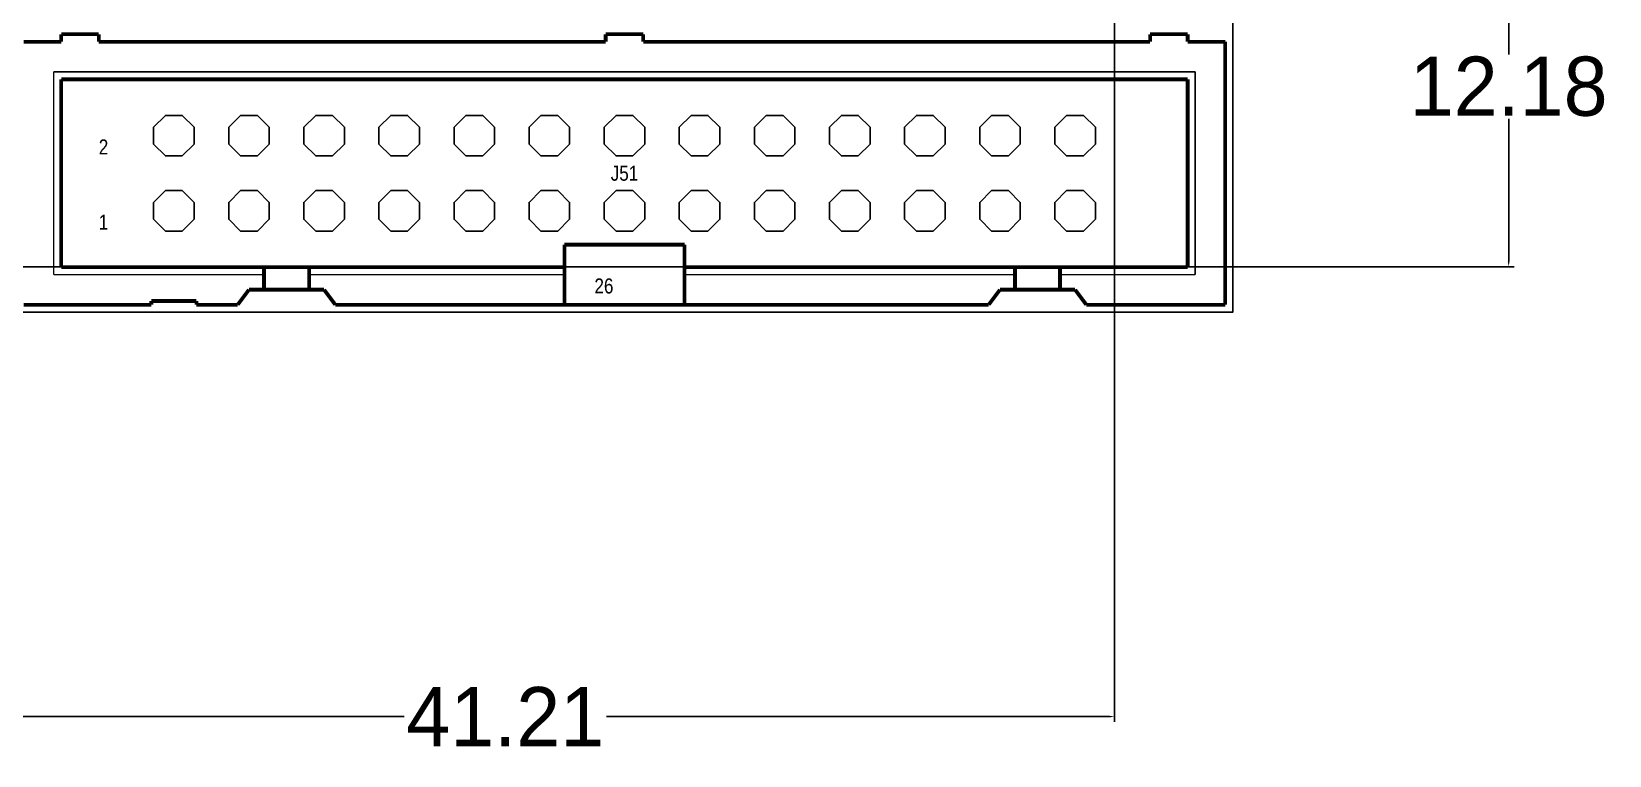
# Model space of a CAD drawing. Extents: x -26 to 196, y -14 to 133.
# Drawn here: x 136.4 to 189.8, y -14.2 to 10.3 of the extents above; entities that cross this region are included whole.
import ezdxf
from ezdxf.enums import TextEntityAlignment as Align

# ---------------------------------------------------------------- set-up
doc = ezdxf.new("R2010")
doc.units = 0
doc.header["$MEASUREMENT"] = 0
doc.layers.get('0').update_dxf_attribs({"linetype": 'CONTINUOUS'})
doc.layers.get('Defpoints').update_dxf_attribs({"linetype": 'CONTINUOUS'})
doc.layers.add('2', color=212, linetype='CONTINUOUS')
doc.dimstyles.get("Standard").update_dxf_attribs({"dimtxt": 0.18, "dimasz": 0.18, "dimexe": 0.18, "dimexo": 0.0625, "dimgap": 0.09, "dimtad": 0, "dimtih": 1, "dimtoh": 1, "dimzin": 0, "dimdsep": 46, "dimtxsty": 'STANDARD', "dimcen": 0.09, "dimadec": 0, "dimazin": 0, "dimtfac": 1, "dimtofl": 0, "dimtmove": 0, "dimatfit": 3, "dimfxl": 1, "dimtolj": 1, "dimtzin": 0, "dimarcsym": 0})

# ---------------------------------------------------------------- blocks, each defined once
blk = doc.blocks.new('*D16')
at = {"color": 0, "linetype": 'Continuous', "lineweight": -2}
for p, q in [((173.036, 14.415), (173.036, -13.088)), ((131.826, 2.302), (131.826, -13.088)), ((132.006, -12.908), (149.008, -12.908)), ((172.857, -12.908), (155.855, -12.908))]:
    blk.add_line(p, q, dxfattribs=at)
at = {"color": 0, "linetype": 'Continuous'}
for points in [[(132.006, -12.878), (132.006, -12.938), (131.826, -12.908)], [(172.857, -12.878), (172.857, -12.938), (173.036, -12.908)]]:
    blk.add_solid(points, dxfattribs=at)
at = {"layer": 'Defpoints', "color": 0, "linetype": 'Continuous'}
for p in [(173.036, 14.478), (131.826, 2.365), (173.036, -12.908)]:
    blk.add_point(p, dxfattribs=at)
at = {"color": 0, "linetype": 'Continuous', "insert": (152.431, -12.908), "char_height": 2, "attachment_point": 5}
blk.add_mtext('\\A1;41.21', dxfattribs=at)
blk = doc.blocks.new('*D17')
at = {"color": 0, "linetype": 'Continuous', "lineweight": -2}
for p, q in [((173.099, 14.478), (186.55, 14.478)), ((186.37, 14.298), (186.37, 9.48)), ((186.37, 2.482), (186.37, 7.3)), ((131.888, 2.302), (186.55, 2.302))]:
    blk.add_line(p, q, dxfattribs=at)
at = {"color": 0, "linetype": 'Continuous'}
for points in [[(186.34, 14.298), (186.4, 14.298), (186.37, 14.478)], [(186.34, 2.482), (186.4, 2.482), (186.37, 2.302)]]:
    blk.add_solid(points, dxfattribs=at)
at = {"layer": 'Defpoints', "color": 0, "linetype": 'Continuous'}
for p in [(173.036, 14.478), (186.37, 14.478), (131.826, 2.302)]:
    blk.add_point(p, dxfattribs=at)
at = {"color": 0, "linetype": 'Continuous', "insert": (186.37, 8.39), "char_height": 2, "attachment_point": 5}
blk.add_mtext('\\A1;12.18', dxfattribs=at)

msp = doc.modelspace()

# ---------------------------------------------------------------- linework, layer by layer
at = {"layer": '2'}
for points in [[(0, 0.762), (0, 108.966), (177.038, 108.966), (177.038, 0.762)], [(141.50806, 6.0452), (140.93994, 6.0452), (140.5382, 6.44694), (140.5382, 7.01506), (140.93994, 7.4168), (141.50806, 7.4168), (141.9098, 7.01506), (141.9098, 6.44694)], [(144.04806, 6.0452), (143.47994, 6.0452), (143.0782, 6.44694), (143.0782, 7.01506), (143.47994, 7.4168), (144.04806, 7.4168), (144.4498, 7.01506), (144.4498, 6.44694)], [(146.58806, 6.0452), (146.01994, 6.0452), (145.6182, 6.44694), (145.6182, 7.01506), (146.01994, 7.4168), (146.58806, 7.4168), (146.9898, 7.01506), (146.9898, 6.44694)], [(149.12806, 6.0452), (148.55994, 6.0452), (148.1582, 6.44694), (148.1582, 7.01506), (148.55994, 7.4168), (149.12806, 7.4168), (149.5298, 7.01506), (149.5298, 6.44694)], [(151.66806, 6.0452), (151.09994, 6.0452), (150.6982, 6.44694), (150.6982, 7.01506), (151.09994, 7.4168), (151.66806, 7.4168), (152.0698, 7.01506), (152.0698, 6.44694)], [(154.20806, 6.0452), (153.63994, 6.0452), (153.2382, 6.44694), (153.2382, 7.01506), (153.63994, 7.4168), (154.20806, 7.4168), (154.6098, 7.01506), (154.6098, 6.44694)], [(156.74806, 6.0452), (156.17994, 6.0452), (155.7782, 6.44694), (155.7782, 7.01506), (156.17994, 7.4168), (156.74806, 7.4168), (157.1498, 7.01506), (157.1498, 6.44694)], [(159.28806, 6.0452), (158.71994, 6.0452), (158.3182, 6.44694), (158.3182, 7.01506), (158.71994, 7.4168), (159.28806, 7.4168), (159.6898, 7.01506), (159.6898, 6.44694)], [(161.82806, 6.0452), (161.25994, 6.0452), (160.8582, 6.44694), (160.8582, 7.01506), (161.25994, 7.4168), (161.82806, 7.4168), (162.2298, 7.01506), (162.2298, 6.44694)], [(164.36806, 6.0452), (163.79994, 6.0452), (163.3982, 6.44694), (163.3982, 7.01506), (163.79994, 7.4168), (164.36806, 7.4168), (164.7698, 7.01506), (164.7698, 6.44694)], [(166.90806, 6.0452), (166.33994, 6.0452), (165.9382, 6.44694), (165.9382, 7.01506), (166.33994, 7.4168), (166.90806, 7.4168), (167.3098, 7.01506), (167.3098, 6.44694)], [(169.44806, 6.0452), (168.87994, 6.0452), (168.4782, 6.44694), (168.4782, 7.01506), (168.87994, 7.4168), (169.44806, 7.4168), (169.8498, 7.01506), (169.8498, 6.44694)], [(171.98806, 6.0452), (171.41994, 6.0452), (171.0182, 6.44694), (171.0182, 7.01506), (171.41994, 7.4168), (171.98806, 7.4168), (172.3898, 7.01506), (172.3898, 6.44694)], [(141.50806, 3.5052), (140.93994, 3.5052), (140.5382, 3.90694), (140.5382, 4.47506), (140.93994, 4.8768), (141.50806, 4.8768), (141.9098, 4.47506), (141.9098, 3.90694)], [(144.04806, 3.5052), (143.47994, 3.5052), (143.0782, 3.90694), (143.0782, 4.47506), (143.47994, 4.8768), (144.04806, 4.8768), (144.4498, 4.47506), (144.4498, 3.90694)], [(146.58806, 3.5052), (146.01994, 3.5052), (145.6182, 3.90694), (145.6182, 4.47506), (146.01994, 4.8768), (146.58806, 4.8768), (146.9898, 4.47506), (146.9898, 3.90694)], [(149.12806, 3.5052), (148.55994, 3.5052), (148.1582, 3.90694), (148.1582, 4.47506), (148.55994, 4.8768), (149.12806, 4.8768), (149.5298, 4.47506), (149.5298, 3.90694)], [(151.66806, 3.5052), (151.09994, 3.5052), (150.6982, 3.90694), (150.6982, 4.47506), (151.09994, 4.8768), (151.66806, 4.8768), (152.0698, 4.47506), (152.0698, 3.90694)], [(154.20806, 3.5052), (153.63994, 3.5052), (153.2382, 3.90694), (153.2382, 4.47506), (153.63994, 4.8768), (154.20806, 4.8768), (154.6098, 4.47506), (154.6098, 3.90694)], [(156.74806, 3.5052), (156.17994, 3.5052), (155.7782, 3.90694), (155.7782, 4.47506), (156.17994, 4.8768), (156.74806, 4.8768), (157.1498, 4.47506), (157.1498, 3.90694)], [(159.28806, 3.5052), (158.71994, 3.5052), (158.3182, 3.90694), (158.3182, 4.47506), (158.71994, 4.8768), (159.28806, 4.8768), (159.6898, 4.47506), (159.6898, 3.90694)], [(161.82806, 3.5052), (161.25994, 3.5052), (160.8582, 3.90694), (160.8582, 4.47506), (161.25994, 4.8768), (161.82806, 4.8768), (162.2298, 4.47506), (162.2298, 3.90694)], [(164.36806, 3.5052), (163.79994, 3.5052), (163.3982, 3.90694), (163.3982, 4.47506), (163.79994, 4.8768), (164.36806, 4.8768), (164.7698, 4.47506), (164.7698, 3.90694)], [(166.90806, 3.5052), (166.33994, 3.5052), (165.9382, 3.90694), (165.9382, 4.47506), (166.33994, 4.8768), (166.90806, 4.8768), (167.3098, 4.47506), (167.3098, 3.90694)], [(169.44806, 3.5052), (168.87994, 3.5052), (168.4782, 3.90694), (168.4782, 4.47506), (168.87994, 4.8768), (169.44806, 4.8768), (169.8498, 4.47506), (169.8498, 3.90694)], [(171.98806, 3.5052), (171.41994, 3.5052), (171.0182, 3.90694), (171.0182, 4.47506), (171.41994, 4.8768), (171.98806, 4.8768), (172.3898, 4.47506), (172.3898, 3.90694)]]:
    msp.add_lwpolyline(points, close=True, dxfattribs=at)
for points, const_width in [([(137.414, 9.906), (137.414, 10.16)], 0.127), ([(137.414, 10.16), (138.684, 10.16)], 0.127), ([(138.684, 9.906), (138.684, 10.16)], 0.127), ([(155.829, 9.906), (155.829, 10.16)], 0.127), ([(155.829, 10.16), (157.099, 10.16)], 0.127), ([(157.099, 9.906), (157.099, 10.16)], 0.127), ([(174.244, 9.906), (174.244, 10.16)], 0.127), ([(174.244, 10.16), (175.514, 10.16)], 0.127), ([(175.514, 9.906), (175.514, 10.16)], 0.127), ([(136.144, 9.906), (137.414, 9.906)], 0.127), ([(138.684, 9.906), (155.829, 9.906)], 0.127), ([(157.099, 9.906), (174.244, 9.906)], 0.127), ([(175.514, 9.906), (176.784, 9.906)], 0.127), ([(176.784, 1.016), (176.784, 9.906)], 0.127), ([(137.16, 2.032), (137.16, 8.89)], 0.0508), ([(137.16, 8.89), (175.768, 8.89)], 0.0508), ([(137.414, 2.286), (137.414, 8.636)], 0.127), ([(137.414, 8.636), (175.514, 8.636)], 0.127), ([(175.514, 2.286), (175.514, 8.636)], 0.127), ([(175.768, 2.032), (175.768, 8.89)], 0.0508), ([(154.432, 2.286), (154.432, 3.048)], 0.127), ([(154.432, 3.048), (158.496, 3.048)], 0.127), ([(158.496, 2.286), (158.496, 3.048)], 0.127), ([(137.414, 2.286), (144.272, 2.286)], 0.127), ([(144.272, 2.286), (145.796, 2.286)], 0.127), ([(144.272, 2.032), (144.272, 2.286)], 0.127), ([(145.796, 2.032), (145.796, 2.286)], 0.127), ([(145.796, 2.286), (154.432, 2.286)], 0.127), ([(154.432, 2.032), (154.432, 2.286)], 0.127), ([(158.496, 2.286), (169.672, 2.286)], 0.127), ([(158.496, 2.032), (158.496, 2.286)], 0.127), ([(169.672, 2.286), (171.196, 2.286)], 0.127), ([(169.672, 2.032), (169.672, 2.286)], 0.127), ([(171.196, 2.032), (171.196, 2.286)], 0.127), ([(171.196, 2.286), (175.514, 2.286)], 0.127), ([(137.16, 2.032), (144.272, 2.032)], 0.0508), ([(144.272, 1.524), (144.272, 2.032)], 0.127), ([(145.796, 1.524), (145.796, 2.032)], 0.127), ([(145.796, 2.032), (154.432, 2.032)], 0.0508), ([(154.432, 1.016), (154.432, 2.032)], 0.127), ([(158.496, 1.016), (158.496, 2.032)], 0.127), ([(158.496, 2.032), (169.672, 2.032)], 0.0508), ([(169.672, 1.524), (169.672, 2.032)], 0.127), ([(171.196, 1.524), (171.196, 2.032)], 0.127), ([(171.196, 2.032), (175.768, 2.032)], 0.0508), ([(136.144, 1.016), (140.462, 1.016)], 0.127), ([(140.462, 1.143), (141.986, 1.143)], 0.127), ([(140.462, 1.016), (140.462, 1.143)], 0.127), ([(141.986, 1.016), (141.986, 1.143)], 0.127), ([(141.986, 1.016), (143.383, 1.016)], 0.127), ([(143.383, 1.016), (143.764, 1.524)], 0.127), ([(143.764, 1.524), (144.272, 1.524)], 0.127), ([(144.272, 1.524), (145.796, 1.524)], 0.127), ([(145.796, 1.524), (146.304, 1.524)], 0.127), ([(146.304, 1.524), (146.685, 1.016)], 0.127), ([(146.685, 1.016), (154.432, 1.016)], 0.127), ([(154.432, 1.016), (158.496, 1.016)], 0.127), ([(158.496, 1.016), (168.783, 1.016)], 0.127), ([(168.783, 1.016), (169.164, 1.524)], 0.127), ([(169.164, 1.524), (169.672, 1.524)], 0.127), ([(169.672, 1.524), (171.196, 1.524)], 0.127), ([(171.196, 1.524), (171.704, 1.524)], 0.127), ([(171.704, 1.524), (172.085, 1.016)], 0.127), ([(172.085, 1.016), (176.784, 1.016)], 0.127)]:
    msp.add_lwpolyline(points, dxfattribs=dict(at, const_width=const_width))

# ---------------------------------------------------------------- texts
at = {"layer": '2', "width": 0.85}
for s, p in [('2', (138.684, 6.096)), ('1', (138.684, 3.556)), ('26', (155.448, 1.397))]:
    msp.add_text(s, height=0.508, dxfattribs=at).set_placement(p)
msp.add_text('J51', height=0.508, dxfattribs=at).set_placement((156.464, 5.207), align=Align.CENTER)

# ---------------------------------------------------------------- dimensions: what is measured, and where the dimension line sits
at = {"linetype": 'Continuous'}
dim = msp.add_linear_dim(base=(173.0365, -12.90808), p1=(131.826, 2.36474), p2=(173.0365, 14.478), dimstyle='Standard', override={"dimtxt": 2}, dxfattribs=at)
dim.commit()
dim.dimension.update_dxf_attribs({"geometry": '*D16', "text_midpoint": (152.43125, -12.90808)})
dim = msp.add_linear_dim(base=(186.37009, 14.478), p1=(131.826, 2.30224), p2=(173.0365, 14.478), angle=90, dimstyle='Standard', override={"dimtxt": 2}, dxfattribs=at)
dim.commit()
dim.dimension.update_dxf_attribs({"geometry": '*D17', "text_midpoint": (186.37009, 8.39012)})

doc.saveas('drawing.dxf')
